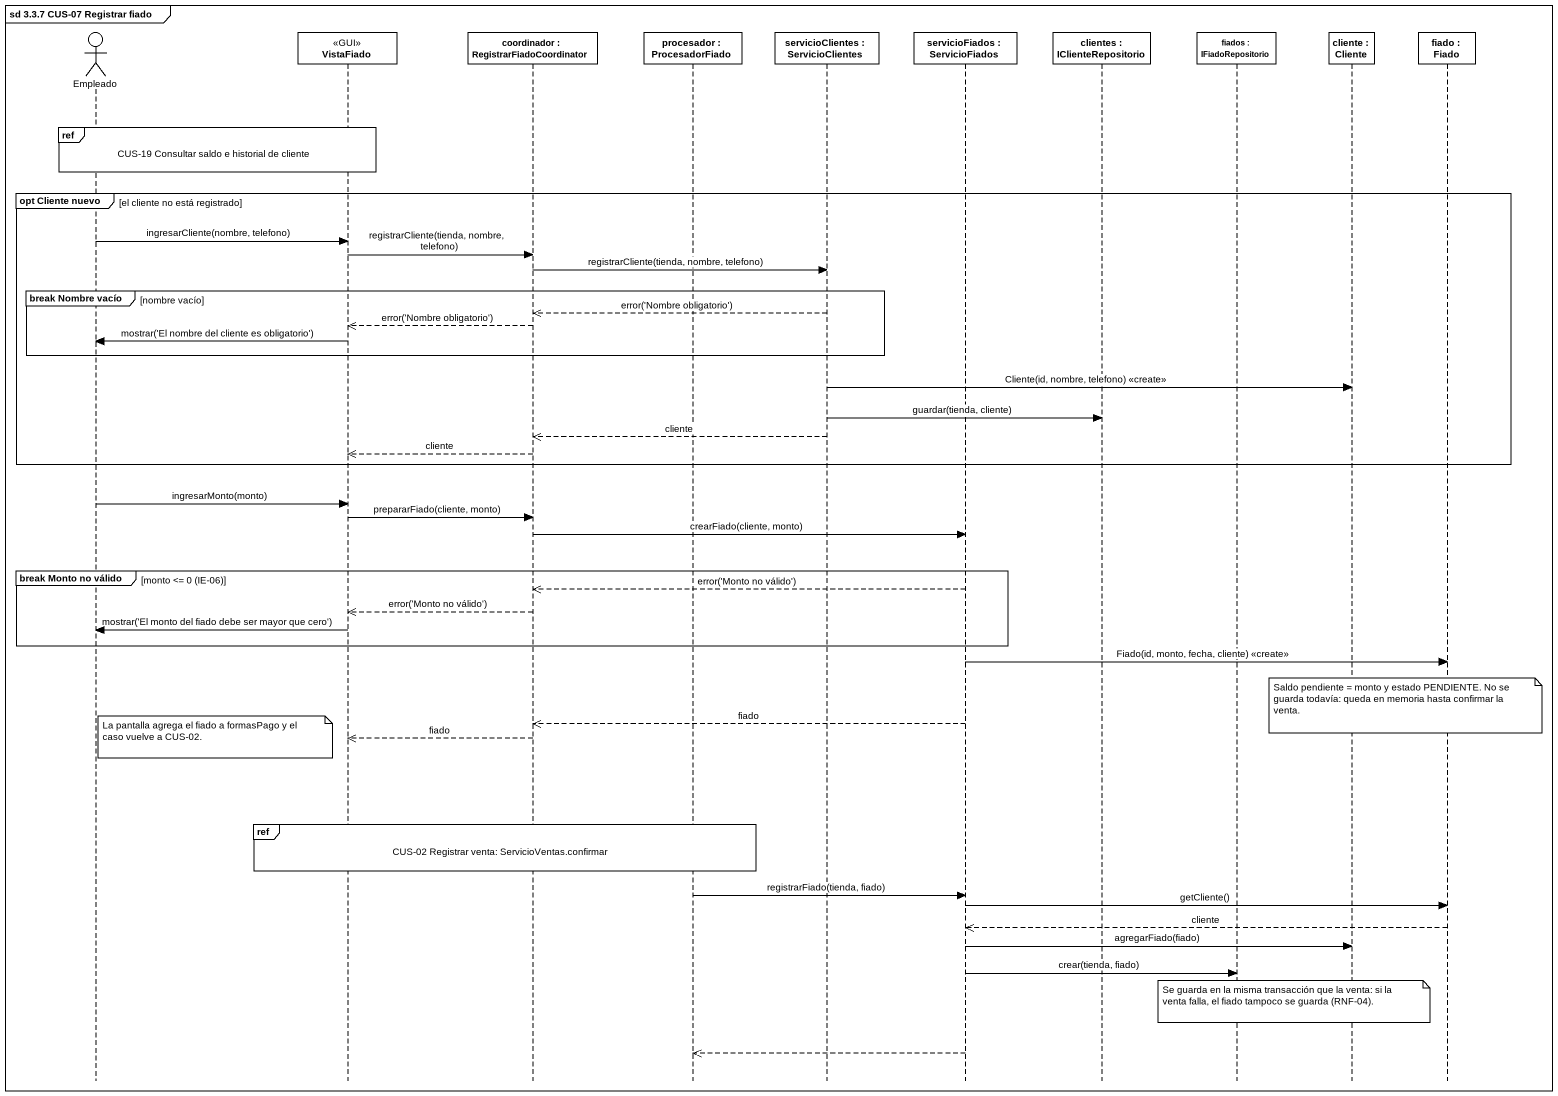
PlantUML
@startuml
mainframe sd 3.3.7 CUS-07 Registrar fiado
hide footbox
actor Empleado
participant VistaFiado <<GUI>>
participant "coordinador : RegistrarFiadoCoordinator" as coordinador
participant "procesador : ProcesadorFiado" as procesador
participant "servicioClientes : ServicioClientes" as servicioClientes
participant "servicioFiados : ServicioFiados" as servicioFiados
participant "clientes : IClienteRepositorio" as clientes
participant "fiados : IFiadoRepositorio" as fiados
participant "cliente : Cliente" as cliente
participant "fiado : Fiado" as fiado

ref over Empleado, VistaFiado : CUS-19 Consultar saldo e historial de cliente
group opt Cliente nuevo [el cliente no está registrado]
  Empleado -> VistaFiado : ingresarCliente(nombre, telefono)
  VistaFiado -> coordinador : registrarCliente(tienda, nombre, telefono)
  coordinador -> servicioClientes : registrarCliente(tienda, nombre, telefono)
  group break Nombre vacío [nombre vacío]
    servicioClientes -->> coordinador : error('Nombre obligatorio')
    coordinador -->> VistaFiado : error('Nombre obligatorio')
    VistaFiado -> Empleado : mostrar('El nombre del cliente es obligatorio')
  end
  servicioClientes -> cliente : Cliente(id, nombre, telefono) <<create>>
  servicioClientes -> clientes : guardar(tienda, cliente)
  servicioClientes -->> coordinador : cliente
  coordinador -->> VistaFiado : cliente
end
Empleado -> VistaFiado : ingresarMonto(monto)
VistaFiado -> coordinador : prepararFiado(cliente, monto)
coordinador -> servicioFiados : crearFiado(cliente, monto)
group break Monto no válido [monto <= 0 (IE-06)]
  servicioFiados -->> coordinador : error('Monto no válido')
  coordinador -->> VistaFiado : error('Monto no válido')
  VistaFiado -> Empleado : mostrar('El monto del fiado debe ser mayor que cero')
end
servicioFiados -> fiado : Fiado(id, monto, fecha, cliente) <<create>>
note over fiado : Saldo pendiente = monto y estado PENDIENTE. No se guarda todavía: queda en memoria hasta confirmar la venta.
servicioFiados -->> coordinador : fiado
note right of Empleado : La pantalla agrega el fiado a formasPago y el caso vuelve a CUS-02.
coordinador -->> VistaFiado : fiado
ref over VistaFiado, coordinador, procesador : CUS-02 Registrar venta: ServicioVentas.confirmar
procesador -> servicioFiados : registrarFiado(tienda, fiado)
servicioFiados -> fiado : getCliente()
fiado -->> servicioFiados : cliente
servicioFiados -> cliente : agregarFiado(fiado)
servicioFiados -> fiados : crear(tienda, fiado)
note over fiados : Se guarda en la misma transacción que la venta: si la venta falla, el fiado tampoco se guarda (RNF-04).
servicioFiados -->> procesador
@enduml
